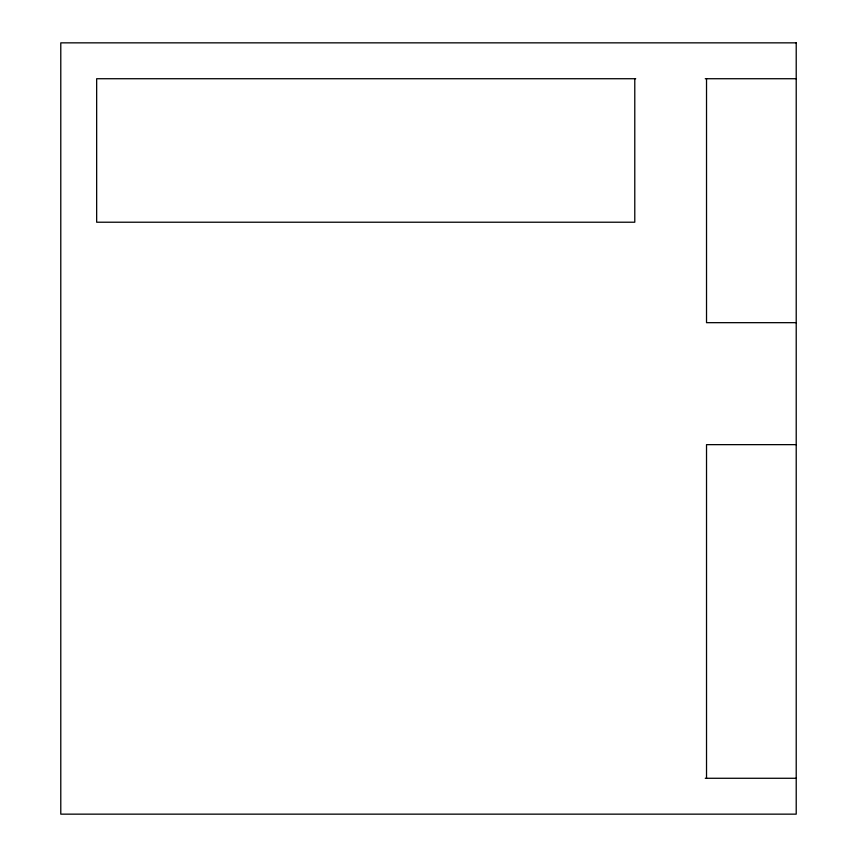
<?xml version="1.0" encoding="UTF-8"?>
<svg xmlns="http://www.w3.org/2000/svg" width="857" height="857" viewBox="0 0 857 857"><rect width="100%" height="100%" fill="white"/><g stroke="black" fill="none" stroke-linecap="round" stroke-linejoin="round"><path stroke-width="1.29" d="M635.701 78.726L96.659 78.726L96.659 222.22L634.78 222.22L634.78 78.726M705.257 78.726L796.217 78.726M796.217 322.671L706.522 322.671L706.522 78.726M796.217 444.644L706.522 444.644L706.522 778.274M705.257 778.274L796.217 778.274M796.217 42.85L60.783 42.85L60.783 814.15L796.217 814.15L796.217 42.85"/></g></svg>
